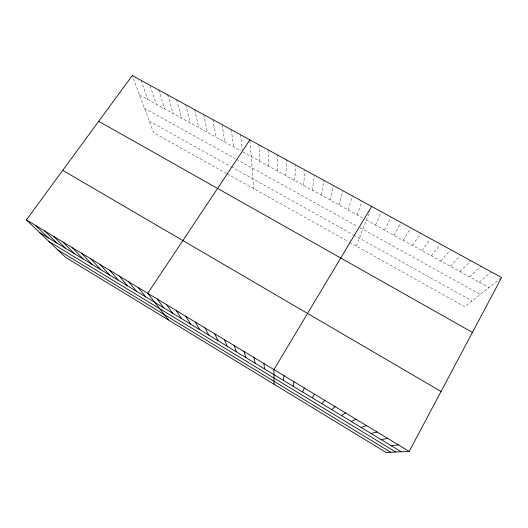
<?xml version="1.0" encoding="UTF-8"?>
<svg xmlns="http://www.w3.org/2000/svg" width="528" height="528" viewBox="0 0 528 528"><rect width="100%" height="100%" fill="white"/><g stroke="black" fill="none" stroke-linecap="round" stroke-linejoin="round"><path stroke-width="0.4" stroke-dasharray="2.64 1.98" d="M277.147 170.821L277.279 154.843M285.886 175.639L286.506 159.892M294.664 180.477L295.772 164.96M303.481 185.335L305.092 170.056M312.338 190.219L314.45 175.171M321.242 195.122L323.862 180.319M330.185 200.053L333.313 185.486M339.167 205.009L342.817 190.687M348.196 209.986L352.367 195.908M357.271 214.982L361.97 201.161M356.321 246.107L369.871 210.956M375.54 225.053L381.308 211.735M384.747 230.122L391.057 217.067M393.987 235.224L400.851 222.42M403.28 240.339L410.692 227.806M412.619 245.487L420.592 233.218M421.997 250.655L430.531 238.656M431.422 255.849L440.53 244.121M440.893 261.07L450.575 249.619M450.41 266.317L460.68 255.136M459.974 271.59L470.831 260.693M469.59 276.89L481.034 266.27M479.246 282.209L491.291 271.88M500.966 278.018L464.759 306.768L349.582 242.332M139.517 94.967L240.999 150.896M243.032 152.018L364.98 219.232M366.386 220.004L488.954 287.562M144.514 108.352L235.118 158.558M236.531 159.337L357.416 226.321M360.109 227.812L480.315 294.419M149.285 121.143L230.525 166.386M231.198 166.762L353.087 234.643M353.786 235.033L472.111 300.927M226.578 173.521L153.595 132.693L132.271 75.544M227.284 173.917L348.229 241.58M141.049 80.348L147.866 99.568M150.13 85.932L156.255 104.194M158.743 90.024L164.69 108.841M167.653 94.895L173.158 113.507M176.609 99.792L181.665 118.193M185.612 104.716L190.212 122.905M194.654 109.659L198.799 127.637M203.742 114.629L207.425 132.396M212.876 119.625L216.097 137.174M222.057 124.648L224.803 141.973M231.284 129.69L233.554 146.797M240.557 134.765L242.18 150.038M249.935 140.653L253.711 188.701M258.964 144.83L259.796 161.264M268.099 149.827L268.455 166.03"/><path stroke-width="0.79" d="M283.47 380.391L283.998 375.685M293.007 386.173L294.122 381.81M302.597 391.987L304.3 387.961M409.2 451.407L501.6 277.517L132.271 75.544L26.4 219.899L65.485 257.288L386.14 452.456L409.2 451.407L26.4 219.899M371.613 206.435L273.926 369.593L274.078 384.245M312.233 397.828L314.53 394.152M249.876 139.861L147.774 293.304L168.346 319.895M321.915 403.696L324.826 400.376M331.65 409.596L335.168 406.633M341.438 415.529L345.569 412.922M351.272 421.489L356.03 419.245M361.159 427.482L366.551 425.608M371.098 433.508L377.124 432.003M381.091 439.56L387.757 438.438M391.136 445.652L398.449 444.899M98.71 121.308L472.435 332.402M62.74 170.346L441.052 391.472M39.765 232.683L401.227 451.77M48.926 241.448L395.815 452.014M57.644 249.784L390.707 452.252M35.449 225.37L48.358 237.89M44.537 230.868L56.991 243.124M53.678 236.399L65.663 248.384M62.872 241.956L74.382 253.664M72.105 247.54L83.147 258.977M81.391 253.156L91.951 264.317M90.724 258.799L100.802 269.676M100.109 264.475L109.692 275.068M109.54 270.178L118.628 280.487M119.024 275.913L127.611 285.932M128.555 281.681L136.64 291.403M138.138 287.476L145.715 296.901M157.179 298.987L163.726 307.817M166.624 304.702L172.669 313.236M176.128 310.451L181.652 318.681M185.678 316.226L190.674 324.152M195.274 322.027L199.749 329.65M204.923 327.868L208.864 335.174M214.625 333.729L218.031 340.732M224.38 339.629L227.238 346.315M234.181 345.556L236.491 351.919M244.042 351.523L245.791 357.562M253.948 357.515L255.143 363.224M263.908 363.535L264.535 368.92"/></g></svg>
